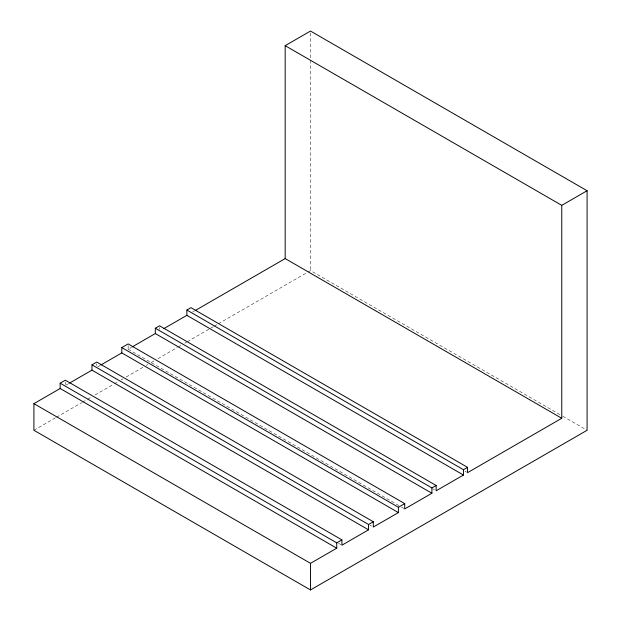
<?xml version="1.0" encoding="UTF-8"?>
<svg xmlns="http://www.w3.org/2000/svg" width="621" height="621" viewBox="0 0 621 621"><rect width="100%" height="100%" fill="white"/><g stroke="black" fill="none" stroke-linecap="round" stroke-linejoin="round"><path stroke-width="0.47" stroke-dasharray="3.1 2.33" d="M66.152 385.036L68.652 383.592M97.567 366.902L100.074 365.451M128.143 345.703L128.143 349.25L131.435 347.349M192.611 312.029L194.264 311.074M33.914 430.268L55.704 417.685M56.542 417.203L81.693 402.68M82.531 402.198L86.715 399.777M87.553 399.295L91.745 396.873M95.098 394.94L113.534 384.298M114.373 383.809L117.726 381.876M121.079 379.943L122.756 378.973M126.11 377.04L142.877 367.36M146.222 365.427L147.899 364.457M151.252 362.517L154.606 360.584M157.959 358.651L177.233 347.519M178.072 347.038L181.425 345.097M184.779 343.165L186.455 342.194M187.294 341.713L213.275 326.716M214.113 326.227L217.466 324.294M218.305 323.805L307.147 272.518M307.985 272.029L310.5 270.577L561.943 415.752M562.781 416.233L587.086 430.268M465.028 471.215L466.705 472.185M432.783 488.867L434.459 489.837M128.143 349.25L400.537 506.519M401.376 507L403.891 508.452M369.961 525.133L371.637 526.103M338.554 543.266L341.069 544.718M310.5 32.991L310.5 59.174M310.5 60.144L310.5 270.577M159.55 327.57L159.55 329.34M96.729 363.836L96.729 365.606M65.321 381.969L65.321 384.632"/><path stroke-width="0.93" d="M285.179 45.667L561.764 205.349L561.764 418.267L285.179 258.584L285.179 45.667L310.5 31.05L587.086 190.732L587.086 430.268L310.5 589.95L33.914 430.268L33.914 403.65L60.159 388.498L336.745 548.188L336.745 542.863L60.159 383.18L60.159 388.498M60.159 383.18L65.321 380.192L341.907 539.882L341.907 545.199L368.54 529.829L368.54 524.504L91.955 364.822L91.955 370.139L368.54 529.829M91.955 364.822L96.729 362.059L373.314 521.749L373.314 527.066L398.395 512.589L398.395 507.272L121.809 347.581L121.809 352.907L398.395 512.589M121.809 347.581L128.143 343.925L404.721 503.615L404.721 508.933L431.905 493.245L431.905 487.92L155.32 328.237L155.32 333.555L431.905 493.245M155.32 328.237L159.55 325.792L436.136 485.482L436.136 490.8L463.452 475.034L463.452 469.709L186.867 310.026L186.867 315.344L463.452 475.034M186.867 310.026L190.958 307.659L467.543 467.349L467.543 472.666L561.764 418.267M69.482 383.118L91.955 370.139M100.912 364.969L121.809 352.907M132.257 346.875L155.32 333.555M163.688 328.726L186.867 315.344M195.087 310.601L285.179 258.584M561.764 205.349L587.086 190.732M336.745 542.863L341.907 539.882M368.54 524.504L373.314 521.749M398.395 507.272L404.721 503.615M431.905 487.92L436.136 485.482M463.452 469.709L467.543 467.349M33.914 403.65L310.5 563.332L336.745 548.188M310.5 563.332L310.5 589.95"/></g></svg>
